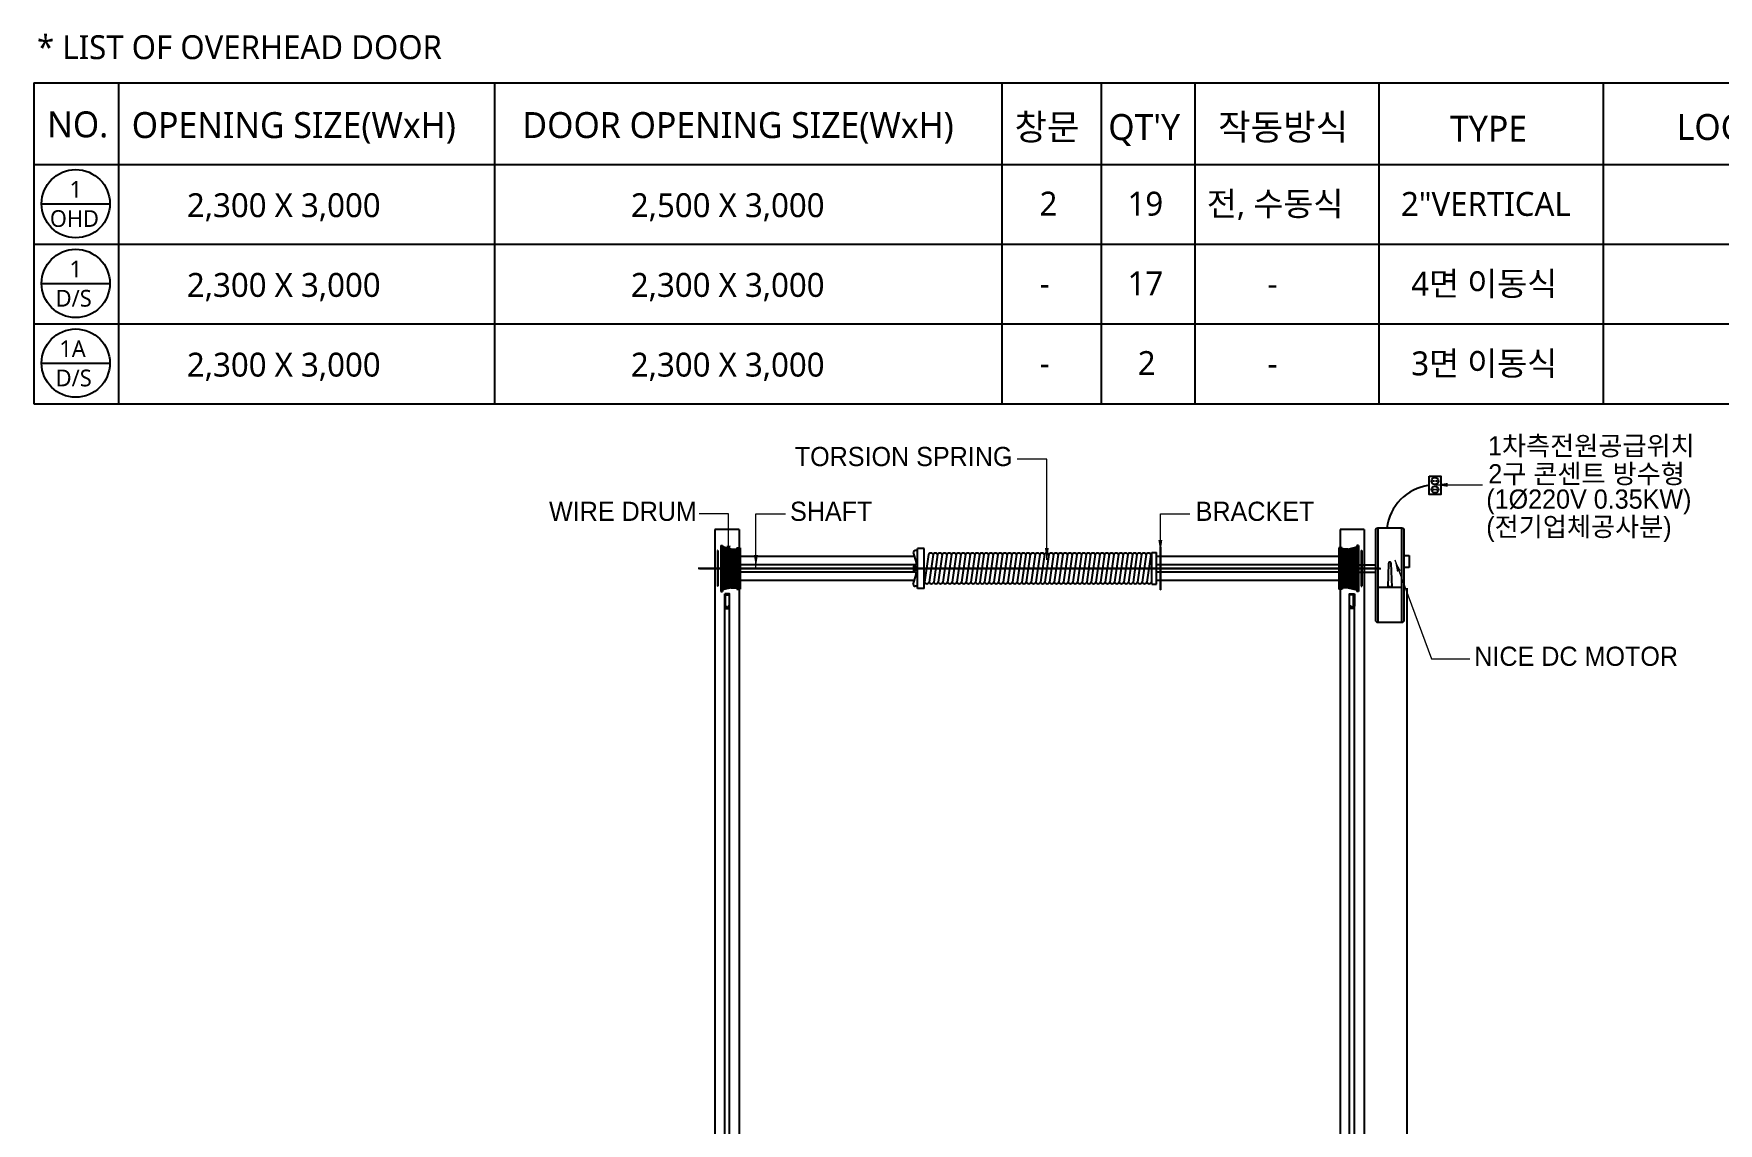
# Model space of a CAD drawing. Header units: millimetres. Extents: x 909 to 159266, y 137 to 21462.
# Drawn here: x 909 to 7916, y 12122 to 16655 of the extents above; entities that cross this region are included whole.
import ezdxf

# ---------------------------------------------------------------- set-up
doc = ezdxf.new("R2010")
doc.units = ezdxf.units.MM
doc.header["$LTSCALE"] = 50
doc.header["$MEASUREMENT"] = 0
for name, color, linetype in [('OHD Frame', 2, 'Continuous'), ('OHD Track', 4, 'Continuous'), ('TEXT4', 4, 'Continuous')]:
    doc.layers.add(name, color=color, linetype=linetype)
doc.styles.get("Standard").update_dxf_attribs({"font": 'NanumGothicBold.ttf'})
doc.styles.add('울릉도M', font='NanumGothic.ttf')
doc.styles.add('헤드라인', font='')
doc.styles.get('헤드라인').set_extended_font_data('HY울릉도M')
doc.dimstyles.new('ISO-25', dxfattribs={"dimtxt": 2.5, "dimasz": 2.5, "dimexe": 1.25, "dimexo": 0.625, "dimtad": 1, "dimtxsty": 'Standard', "dimcen": 2.5, "dimadec": 0, "dimazin": 0, "dimtfac": 1, "dimtmove": 0, "dimatfit": 3, "dimfxl": 1, "dimarcsym": 0})

msp = doc.modelspace()

# ---------------------------------------------------------------- linework, layer by layer
for p, q in [((909.1, 16449.6), (9689.7, 16449.6)), ((909.1, 16449.6), (909.1, 15115.5)), ((1261.4, 16449.6), (1261.4, 15115.5)), ((2825.4, 16449.6), (2825.4, 15115.5)), ((4935.3, 16449.6), (4935.3, 15115.5)), ((5349.3, 16449.6), (5349.3, 15115.5)), ((5738.3, 16449.6), (5738.3, 15115.5)), ((6503.7, 16449.6), (6503.7, 15115.5)), ((7436.3, 16449.6), (7436.3, 15115.5)), ((909.1, 16110.3), (9689.7, 16110.3)), ((941.9, 15947.4), (1225.9, 15947.4)), ((909.1, 15778.7), (9688.3, 15778.7)), ((941.9, 15615.8), (1225.9, 15615.8)), ((909.1, 15447.1), (9688.3, 15447.1)), ((941.9, 15284.2), (1225.9, 15284.2)), ((909.1, 15115.5), (9688.3, 15115.5)), ((3752.5, 14504.4), (3752.5, 14356.1)), ((3754.7, 14504.4), (3752.5, 14504.4)), ((3754.7, 14504.4), (3754.7, 14356.1)), ((5593.6, 14519.3), (5593.6, 14341.3)), ((5596.3, 14519.3), (5593.6, 14519.3)), ((5596.3, 14519.3), (5596.3, 14341.3)), ((6430.6, 14504.4), (6430.6, 14356.1)), ((6430.6, 14504.4), (6432.8, 14504.4)), ((6432.8, 14504.4), (6432.8, 14356.1)), ((4571.9, 14480.3), (3842.6, 14480.3)), ((5593.6, 14480.3), (5579.4, 14480.3)), ((6342.6, 14480.3), (5596.3, 14480.3)), ((4571.9, 14380.3), (3842.6, 14380.3)), ((5593.6, 14380.3), (5579.4, 14380.3)), ((6342.6, 14380.3), (5596.3, 14380.3)), ((3754.7, 14356.1), (3752.5, 14356.1)), ((5596.3, 14341.3), (5593.6, 14341.3)), ((6430.6, 14356.1), (6432.8, 14356.1))]:
    msp.add_line(p, q)
at = {"color": 0}
for p, q in [((6489.7, 14587.4), (6489.7, 14216.4)), ((6599.7, 14597.4), (6499.7, 14597.4)), ((6499.7, 14597.4), (6499.7, 14206.4)), ((6599.7, 14206.4), (6599.7, 14597.4)), ((6609.7, 14216.4), (6609.7, 14587.4)), ((6542.2, 14352.4), (6545.2, 14452.4)), ((6554.2, 14452.4), (6557.2, 14352.4)), ((6609.7, 14484.6), (6629.7, 14484.6)), ((6629.7, 14434.6), (6609.7, 14434.6)), ((6629.7, 14484.6), (6629.7, 14434.6)), ((6499.7, 14352.4), (6599.7, 14352.4)), ((6547.2, 14352.4), (6547.2, 14355.3)), ((6547.2, 14355.3), (6552.2, 14355.3)), ((6552.2, 14352.4), (6552.2, 14355.3)), ((6619.7, 14347.6), (6619.7, 10070.2)), ((6499.7, 14206.4), (6599.7, 14206.4))]:
    msp.add_line(p, q, dxfattribs=at)
at = {"color": 1, "linetype": 'Continuous'}
for p, q in [((3766.7, 14525.6), (3766.7, 14334.9)), ((3773.7, 14525.6), (3773.7, 14334.9)), ((3809.2, 14510.8), (3773.7, 14519.6)), ((3809.2, 14510.8), (3809.2, 14349.8)), ((3834, 14515.8), (3834, 14344.7)), ((3841, 14515.8), (3841, 14344.7)), ((3848, 14515.8), (3848, 14344.7)), ((6337.3, 14515.8), (6337.3, 14344.7)), ((6344.3, 14515.8), (6344.3, 14344.7)), ((6351.3, 14515.8), (6351.3, 14344.7)), ((6376.1, 14510.8), (6411.6, 14519.6)), ((6376.1, 14510.8), (6376.1, 14349.8)), ((6411.6, 14525.6), (6411.6, 14334.9)), ((6418.6, 14525.6), (6418.6, 14334.9)), ((3809.2, 14349.8), (3773.7, 14340.9)), ((6376.1, 14349.8), (6411.6, 14340.9))]:
    msp.add_line(p, q, dxfattribs=at)
at = {"color": 1}
for p, q in [((3766.7, 14525.6), (3773.7, 14525.6)), ((3809.2, 14510.8), (3834, 14510.8)), ((3834, 14515.8), (3848, 14515.8)), ((6351.3, 14515.8), (6337.3, 14515.8)), ((6376.1, 14510.8), (6351.3, 14510.8)), ((6418.6, 14525.6), (6411.6, 14525.6)), ((3766.7, 14334.9), (3773.7, 14334.9)), ((3809.2, 14349.8), (3834, 14349.8)), ((3834, 14344.7), (3848, 14344.7)), ((6351.3, 14344.7), (6337.3, 14344.7)), ((6376.1, 14349.8), (6351.3, 14349.8)), ((6418.6, 14334.9), (6411.6, 14334.9))]:
    msp.add_line(p, q, dxfattribs=at)
at = {"color": 8, "linetype": 'Continuous'}
for p, q in [((3781.2, 14517.7), (3781.2, 14342.8)), ((3788.2, 14516), (3788.2, 14344.5)), ((3795.2, 14514.3), (3795.2, 14346.3)), ((3802.2, 14512.5), (3802.2, 14348)), ((3813.7, 14510.8), (3813.7, 14349.8)), ((3818.6, 14510.8), (3818.6, 14349.8)), ((3823.5, 14510.8), (3823.5, 14349.8)), ((3828.4, 14510.8), (3828.4, 14349.8)), ((6356.8, 14510.8), (6356.8, 14349.8)), ((6361.7, 14510.8), (6361.7, 14349.8)), ((6366.6, 14510.8), (6366.6, 14349.8)), ((6371.5, 14510.8), (6371.5, 14349.8)), ((6383.1, 14512.5), (6383.1, 14348)), ((6390.1, 14514.3), (6390.1, 14346.3)), ((6397.1, 14516), (6397.1, 14344.5)), ((6404.1, 14517.7), (6404.1, 14342.8))]:
    msp.add_line(p, q, dxfattribs=at)
at = {"color": 3}
for p, q in [((4584.6, 14504.6), (4574.8, 14504.6)), ((4584.6, 14347.3), (4584.6, 14513.2)), ((4612.6, 14513.2), (4584.6, 14513.2)), ((4612.6, 14347.3), (4612.6, 14513.2)), ((4566.8, 14496.7), (4579.7, 14454.8)), ((4579.7, 14454.8), (4579.7, 14447.3)), ((4630.2, 14487.8), (4613.7, 14372.8)), ((4649.5, 14487.8), (4632.9, 14372.8)), ((4668.8, 14487.8), (4652.2, 14372.8)), ((4688, 14487.8), (4671.5, 14372.8)), ((4707.3, 14487.8), (4690.7, 14372.8)), ((4726.6, 14487.8), (4710, 14372.8)), ((4745.8, 14487.8), (4729.3, 14372.8)), ((4765.1, 14487.8), (4748.5, 14372.8)), ((4784.4, 14487.8), (4767.8, 14372.8)), ((4803.6, 14487.8), (4787.1, 14372.8)), ((4822.9, 14487.8), (4806.3, 14372.8)), ((4842.2, 14487.8), (4825.6, 14372.8)), ((4861.4, 14487.8), (4844.9, 14372.8)), ((4880.7, 14487.8), (4864.2, 14372.8)), ((4900, 14487.8), (4883.4, 14372.8)), ((4919.2, 14487.8), (4902.7, 14372.8)), ((4938.5, 14487.8), (4922, 14372.8)), ((4957.8, 14487.8), (4941.2, 14372.8)), ((4977.1, 14487.8), (4960.5, 14372.8)), ((4996.3, 14487.8), (4979.8, 14372.8)), ((5015.6, 14487.8), (4999, 14372.8)), ((5034.9, 14487.8), (5018.3, 14372.8)), ((5054.1, 14487.8), (5037.6, 14372.8)), ((5073.9, 14487.8), (5057.4, 14372.8)), ((5093.2, 14487.8), (5076.6, 14372.8)), ((5112.5, 14487.8), (5095.9, 14372.8)), ((5131.7, 14487.8), (5115.2, 14372.8)), ((5151, 14487.8), (5134.4, 14372.8)), ((5170.3, 14487.8), (5153.7, 14372.8)), ((5189.5, 14487.8), (5173, 14372.8)), ((5208.8, 14487.8), (5192.2, 14372.8)), ((5228.1, 14487.8), (5211.5, 14372.8)), ((5247.3, 14487.8), (5230.8, 14372.8)), ((5266.6, 14487.8), (5250.1, 14372.8)), ((5285.9, 14487.8), (5269.3, 14372.8)), ((5305.1, 14487.8), (5288.6, 14372.8)), ((5324.4, 14487.8), (5307.9, 14372.8)), ((5343.7, 14487.8), (5327.1, 14372.8)), ((5363, 14487.8), (5346.4, 14372.8)), ((5382.2, 14487.8), (5365.7, 14372.8)), ((5401.5, 14487.8), (5384.9, 14372.8)), ((5420.8, 14487.8), (5404.2, 14372.8)), ((5440, 14487.8), (5423.5, 14372.8)), ((5459.3, 14487.8), (5442.7, 14372.8)), ((5478.6, 14487.8), (5462, 14372.8)), ((5497.8, 14487.8), (5481.3, 14372.8)), ((5517.1, 14487.8), (5500.5, 14372.8)), ((5536.4, 14487.8), (5519.8, 14372.8)), ((5555.6, 14487.8), (5539.1, 14372.8)), ((5559.9, 14364.2), (5559.9, 14496.3)), ((5559.9, 14496.3), (5579.4, 14496.3)), ((5579.4, 14364.2), (5579.4, 14496.3)), ((4566.8, 14363.9), (4579.7, 14405.7)), ((4579.7, 14405.7), (4579.7, 14413.2)), ((5559.9, 14364.2), (5579.4, 14364.2)), ((4584.6, 14355.9), (4574.8, 14355.9)), ((4612.6, 14347.3), (4584.6, 14347.3))]:
    msp.add_line(p, q, dxfattribs=at)
at = {"color": 2}
for p, q in [((4575.6, 14445.6), (3842.6, 14445.6)), ((5593.6, 14445.6), (5579.4, 14445.6)), ((6342.6, 14445.6), (5596.3, 14445.6)), ((6418.6, 14445.6), (6430.6, 14445.6)), ((6432.8, 14445.6), (6489.7, 14445.6)), ((4575.6, 14415), (3842.6, 14415)), ((5593.6, 14415), (5579.4, 14415)), ((6342.6, 14415), (5596.3, 14415)), ((6418.6, 14415), (6430.6, 14415)), ((6432.8, 14415), (6489.7, 14415))]:
    msp.add_line(p, q, dxfattribs=at)
at = {"color": 8}
for p, q in [((6507, 14430.3), (3673.2, 14430.3)), ((3678.3, 14430.3), (6512.1, 14430.3))]:
    msp.add_line(p, q, dxfattribs=at)
at = {"color": 1}
msp.add_lwpolyline([(6712.7, 14814.5), (6761.6, 14814.5), (6761.6, 14737.6), (6712.7, 14737.6)], close=True, dxfattribs=at)
for centre in [(1083.9, 15947.4), (1083.9, 15615.8), (1083.9, 15284.2)]:
    msp.add_circle(centre, 142)
for centre, radius in [((6737.2, 14793.9), 14), ((6731.8, 14793.9), 1.27), ((6742.5, 14793.9), 1.27), ((6737.2, 14758.3), 14), ((6731.8, 14758.3), 1.27), ((6742.5, 14758.3), 1.27)]:
    msp.add_circle(centre, radius, dxfattribs=at)
at = {"color": 3}
msp.add_circle((4576.7, 14430.3), 7.81, dxfattribs=at)
at = {"color": 1}
msp.add_arc((6740.9, 14572.2), 205.8, 97.8663, 172.96485, dxfattribs=at)
at = {"color": 0}
for centre, radius, start, end in [((6499.7, 14587.4), 10, 90, 180), ((6599.7, 14587.4), 10, 0, 90), ((6549.7, 14452.5), 4.46, 358.28164, 181.71836), ((6499.7, 14216.4), 10, 180, 270), ((6599.7, 14216.4), 10, 270, 0)]:
    msp.add_arc(centre, radius, start, end, dxfattribs=at)
at = {"color": 3}
for centre, radius, start, end in [((4575.7, 14495.8), 8.9, 95.75821, 174.36248), ((4584.6, 14430.3), 17.7, 90, 270), ((4639.8, 14483), 10.8, 26.49712, 153.50288), ((4659.1, 14483), 10.8, 26.49712, 153.50288), ((4678.4, 14483), 10.8, 26.49712, 153.50288), ((4697.7, 14483), 10.8, 26.49712, 153.50288), ((4716.9, 14483), 10.8, 26.49712, 153.50288), ((4736.2, 14483), 10.8, 26.49712, 153.50288), ((4755.5, 14483), 10.8, 26.49712, 153.50288), ((4774.7, 14483), 10.8, 26.49712, 153.50288), ((4794, 14483), 10.8, 26.49712, 153.50288), ((4813.3, 14483), 10.8, 26.49712, 153.50288), ((4832.5, 14483), 10.8, 26.49712, 153.50288), ((4851.8, 14483), 10.8, 26.49712, 153.50288), ((4871.1, 14483), 10.8, 26.49712, 153.50288), ((4890.3, 14483), 10.8, 26.49712, 153.50288), ((4909.6, 14483), 10.8, 26.49712, 153.50288), ((4928.9, 14483), 10.8, 26.49712, 153.50288), ((4948.2, 14483), 10.8, 26.49712, 153.50288), ((4967.4, 14483), 10.8, 26.49712, 153.50288), ((4986.7, 14483), 10.8, 26.49712, 153.50288), ((5006, 14483), 10.8, 26.49712, 153.50288), ((5025.2, 14483), 10.8, 26.49712, 153.50288), ((5044.5, 14483), 10.8, 26.49712, 153.50288), ((5064.3, 14483), 10.8, 26.49712, 153.50288), ((5083.6, 14483), 10.8, 26.49712, 153.50288), ((5102.8, 14483), 10.8, 26.49712, 153.50288), ((5122.1, 14483), 10.8, 26.49712, 153.50288), ((5141.4, 14483), 10.8, 26.49712, 153.50288), ((5160.6, 14483), 10.8, 26.49712, 153.50288), ((5179.9, 14483), 10.8, 26.49712, 153.50288), ((5199.2, 14483), 10.8, 26.49712, 153.50288), ((5218.4, 14483), 10.8, 26.49712, 153.50288), ((5237.7, 14483), 10.8, 26.49712, 153.50288), ((5257, 14483), 10.8, 26.49712, 153.50288), ((5276.2, 14483), 10.8, 26.49712, 153.50288), ((5295.5, 14483), 10.8, 26.49712, 153.50288), ((5314.8, 14483), 10.8, 26.49712, 153.50288), ((5334, 14483), 10.8, 26.49712, 153.50288), ((5353.3, 14483), 10.8, 26.49712, 153.50288), ((5372.6, 14483), 10.8, 26.49712, 153.50288), ((5391.9, 14483), 10.8, 26.49712, 153.50288), ((5411.1, 14483), 10.8, 26.49712, 153.50288), ((5430.4, 14483), 10.8, 26.49712, 153.50288), ((5449.7, 14483), 10.8, 26.49712, 153.50288), ((5468.9, 14483), 10.8, 26.49712, 153.50288), ((5488.2, 14483), 10.8, 26.49712, 153.50288), ((5507.5, 14483), 10.8, 26.49712, 153.50288), ((5526.7, 14483), 10.8, 26.49712, 153.50288), ((5546, 14483), 10.8, 26.49712, 153.50288), ((4575.7, 14364.7), 8.9, 185.63752, 264.24179), ((4623.3, 14377.6), 10.8, 206.49712, 333.50288), ((4642.6, 14377.6), 10.8, 206.49712, 333.50288), ((4661.8, 14377.6), 10.8, 206.49712, 333.50288), ((4681.1, 14377.6), 10.8, 206.49712, 333.50288), ((4700.4, 14377.6), 10.8, 206.49712, 333.50288), ((4719.6, 14377.6), 10.8, 206.49712, 333.50288), ((4738.9, 14377.6), 10.8, 206.49712, 333.50288), ((4758.2, 14377.6), 10.8, 206.49712, 333.50288), ((4777.4, 14377.6), 10.8, 206.49712, 333.50288), ((4796.7, 14377.6), 10.8, 206.49712, 333.50288), ((4816, 14377.6), 10.8, 206.49712, 333.50288), ((4835.3, 14377.6), 10.8, 206.49712, 333.50288), ((4854.5, 14377.6), 10.8, 206.49712, 333.50288), ((4873.8, 14377.6), 10.8, 206.49712, 333.50288), ((4893.1, 14377.6), 10.8, 206.49712, 333.50288), ((4912.3, 14377.6), 10.8, 206.49712, 333.50288), ((4931.6, 14377.6), 10.8, 206.49712, 333.50288), ((4950.9, 14377.6), 10.8, 206.49712, 333.50288), ((4970.1, 14377.6), 10.8, 206.49712, 333.50288), ((4989.4, 14377.6), 10.8, 206.49712, 333.50288), ((5008.7, 14377.6), 10.8, 206.49712, 333.50288), ((5027.9, 14377.6), 10.8, 206.49712, 333.50288), ((5047.7, 14377.6), 10.8, 206.49712, 333.50288), ((5067, 14377.6), 10.8, 206.49712, 333.50288), ((5086.3, 14377.6), 10.8, 206.49712, 333.50288), ((5105.5, 14377.6), 10.8, 206.49712, 333.50288), ((5124.8, 14377.6), 10.8, 206.49712, 333.50288), ((5144.1, 14377.6), 10.8, 206.49712, 333.50288), ((5163.3, 14377.6), 10.8, 206.49712, 333.50288), ((5182.6, 14377.6), 10.8, 206.49712, 333.50288), ((5201.9, 14377.6), 10.8, 206.49712, 333.50288), ((5221.1, 14377.6), 10.8, 206.49712, 333.50288), ((5240.4, 14377.6), 10.8, 206.49712, 333.50288), ((5259.7, 14377.6), 10.8, 206.49712, 333.50288), ((5279, 14377.6), 10.8, 206.49712, 333.50288), ((5298.2, 14377.6), 10.8, 206.49712, 333.50288), ((5317.5, 14377.6), 10.8, 206.49712, 333.50288), ((5336.8, 14377.6), 10.8, 206.49712, 333.50288), ((5356, 14377.6), 10.8, 206.49712, 333.50288), ((5375.3, 14377.6), 10.8, 206.49712, 333.50288), ((5394.6, 14377.6), 10.8, 206.49712, 333.50288), ((5413.8, 14377.6), 10.8, 206.49712, 333.50288), ((5433.1, 14377.6), 10.8, 206.49712, 333.50288), ((5452.4, 14377.6), 10.8, 206.49712, 333.50288), ((5471.6, 14377.6), 10.8, 206.49712, 333.50288), ((5490.9, 14377.6), 10.8, 206.49712, 333.50288), ((5510.2, 14377.6), 10.8, 206.49712, 333.50288), ((5529.5, 14377.6), 10.8, 206.49712, 333.50288), ((5548.7, 14377.6), 10.8, 206.49712, 333.50288)]:
    msp.add_arc(centre, radius, start, end, dxfattribs=at)
at = {"layer": 'OHD Frame'}
for p, q in [((3742.6, 14592.8), (3742.6, 8280.3)), ((3842.6, 14592.8), (3842.6, 11430.3)), ((6342.6, 14592.8), (6342.6, 11430.3)), ((6442.6, 14592.8), (6342.6, 14592.8)), ((6442.6, 14592.8), (6442.6, 8280.3))]:
    msp.add_line(p, q, dxfattribs=at)
at = {"layer": 'OHD Frame', "ltscale": 100}
msp.add_line((3842.6, 14592.8), (3742.6, 14592.8), dxfattribs=at)
at = {"layer": 'OHD Track'}
for p, q in [((3783.3, 8280.3), (3783.3, 14324.1)), ((3803.3, 8280.3), (3803.3, 14324.1)), ((6381.9, 8280.3), (6381.9, 14324.1)), ((6401.9, 8280.3), (6401.9, 14324.1))]:
    msp.add_line(p, q, dxfattribs=at)
at = {"layer": 'OHD Track', "color": 1}
for points in [[(3783.3, 14324.1), (3783.3, 14274.1), (3788.3, 14264.1), (3798.3, 14264.1), (3803.3, 14274.1), (3799.8, 14274.1), (3796.4, 14267.3), (3790.3, 14267.3), (3786.5, 14274.9), (3786.5, 14320.9), (3803.3, 14320.9), (3803.3, 14324.1)], [(6401.9, 14324.1), (6401.9, 14274.1), (6396.9, 14264.1), (6386.9, 14264.1), (6381.9, 14274.1), (6385.5, 14274.1), (6388.9, 14267.3), (6395, 14267.3), (6398.7, 14274.9), (6398.7, 14320.9), (6381.9, 14320.9), (6381.9, 14324.1)]]:
    msp.add_lwpolyline(points, close=True, dxfattribs=at)

# ---------------------------------------------------------------- texts
at = {"color": 3, "style": '헤드라인'}
for s, height, p in [('TORSION SPRING', 79.834, (4074.7, 14855.9)), ('1차측전원공급위치', 79.83, (6957.9, 14900.4)), ('2구 콘센트 방수형', 79.83, (6959, 14784.1)), ('(1Ø220V 0.35KW)', 79.834, (6950.6, 14678.9)), ('WIRE DRUM', 79.83, (3052.5, 14628)), ('SHAFT', 79.83, (4054.8, 14628)), ('BRACKET', 79.83, (5742, 14628)), ('(전기업체공사분)', 79.83, (6950.7, 14564.2)), ('NICE DC MOTOR', 79.834, (6900.9, 14025.1))]:
    msp.add_text(s, height=height, dxfattribs=at).set_placement(p)
at = {"layer": 'TEXT4', "style": '울릉도M'}
for s, height, p in [('* LIST OF OVERHEAD DOOR', 99.477, (923, 16548.6)), ('NO.', 107.77, (965.3, 16223.4)), ('OPENING SIZE(WxH)', 107.767, (1316.8, 16220.5)), ('DOOR OPENING SIZE(WxH)', 107.767, (2942, 16220.5)), ('창문', 107.77, (4988.5, 16212.4)), ('작동방식', 107.77, (5835.4, 16212.4)), ("QT'Y", 107.77, (5378.4, 16212.4)), ('TYPE', 107.77, (6799.9, 16205.1)), ('LOCATION', 107.77, (7742.4, 16212.4)), ('1', 69.6, (1058.1, 15972.5)), ('2,300 X 3,000', 99.477, (1546.4, 15891.4)), ('2,500 X 3,000', 99.477, (3392.7, 15891.4)), ('2', 99.5, (5092.8, 15897.9)), ('19', 99.48, (5458.5, 15897.9)), ('전, 수동식', 99.48, (5788.5, 15897.3)), ('2"VERTICAL', 99.48, (6595.9, 15896.7)), ('OHD', 69.63, (976.3, 15850.8)), ('1', 69.6, (1058.1, 15641)), ('2,300 X 3,000', 99.477, (1546.4, 15559.8)), ('2,300 X 3,000', 99.477, (3392.7, 15559.8)), ('17', 99.48, (5458.5, 15566.3)), ('4면 이동식', 99.48, (6638.5, 15565.1)), ('D/S', 69.63, (1000.7, 15519.2)), ('-', 99.5, (5092.8, 15566.3)), ('-', 99.5, (6040.8, 15565.7)), ('1A', 69.63, (1015.7, 15309.4)), ('3면 이동식', 99.48, (6638.5, 15233.5)), ('2,300 X 3,000', 99.477, (1546.4, 15228.2)), ('2,300 X 3,000', 99.477, (3392.7, 15228.2)), ('-', 99.5, (5092.8, 15234.7)), ('2', 99.5, (5501, 15234.7)), ('-', 99.5, (6040.8, 15234.1)), ('D/S', 69.63, (1000.7, 15187.6))]:
    msp.add_text(s, height=height, dxfattribs=at).set_placement(p)

# ---------------------------------------------------------------- leaders
for points in [[(5122.9, 14465.7), (5122.9, 14884.6), (5000, 14884.6)], [(6740.4, 14777.8), (6934.8, 14777.8)], [(3799.4, 14475.2), (3799.4, 14656.7), (3676.5, 14656.7)], [(3912.8, 14435.6), (3912.8, 14656.7), (4035.7, 14656.7)], [(5595.1, 14498.4), (5595.1, 14656.7), (5718, 14656.7)], [(6569.7, 14465.7), (6722.7, 14053.8), (6881.8, 14053.8)]]:
    msp.add_leader(points, dimstyle='ISO-25', override={"dimasz": 50, "dimtad": 0, "dimclrd": 1, "dimlwd": 9})

doc.saveas('drawing.dxf')
